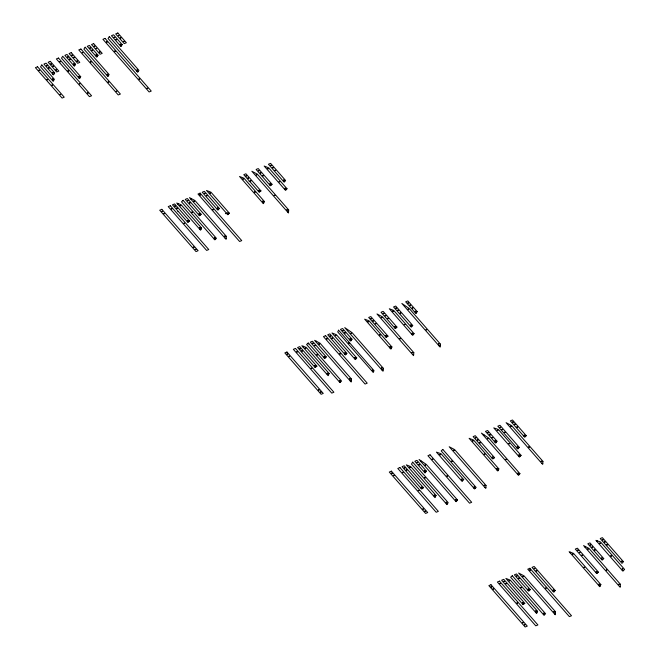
<?xml version="1.0" encoding="UTF-8"?>
<svg xmlns="http://www.w3.org/2000/svg" width="660" height="660" viewBox="0 0 660 660"><rect width="100%" height="100%" fill="white"/><g stroke="black" fill="none" stroke-linecap="round" stroke-linejoin="round"><path stroke-width="0.99" d="M177.845 211.678L178.307 211.48M249.158 181.525L249.628 181.327M225.398 213.691L227.782 212.685M52.915 74.308A0.833 0.561 29.6 0 1 53.74 74.431M52.61 80.602A0.932 0.627 29.6 0 1 53.526 80.734M78.837 77.921A1.031 0.693 29.6 0 1 79.852 78.07M73.804 65.538A0.932 0.627 29.6 0 1 74.72 65.67M107.25 75.751A1.064 0.718 29.6 0 1 108.298 75.908M96.187 56.488A0.973 0.652 29.6 0 1 97.144 56.628M136.983 71.478A1.138 0.767 29.6 0 1 138.105 71.643M120.293 45.796A1.064 0.718 29.6 0 1 121.349 45.944M187.308 221.743A0.858 0.577 29.6 0 1 188.339 221.991M177.961 203.503A1.345 0.899 29.6 0 1 177.556 203.973M199.749 229.284A1.32 0.883 29.6 0 1 200.962 229.424M214.211 239.126A1.023 0.685 29.6 0 1 215.358 239.374M198.841 214.946A1.138 0.767 29.6 0 1 200.12 215.218M191.4 198.643A2.17 1.46 29.6 0 1 190.831 199.163M225.142 238.301A1.518 1.023 29.6 0 1 226.165 238.301M217.198 209.294A1.237 0.833 29.6 0 1 218.51 209.533M227.023 213.857A1.27 0.858 29.6 0 1 228.41 214.12M314.539 366.853A0.858 0.577 29.6 0 1 315.579 367.117M303.369 346.302A1.65 1.114 29.6 0 1 302.874 346.896M327.178 374.616A1.518 1.023 29.6 0 1 328.548 374.756M308.863 343.761A1.031 0.693 29.6 0 1 307.692 343.505M339.331 381.826A0.998 0.668 29.6 0 1 340.461 382.066M324.068 357.769A0.965 0.652 29.6 0 1 325.157 358M316.214 341.179A1.823 1.229 29.6 0 1 315.736 341.624M350.212 380.944A1.551 1.039 29.6 0 1 351.268 380.944M344.726 354.181A1.171 0.784 29.6 0 1 345.964 354.395M372.537 371.629A1.064 0.718 29.6 0 1 373.527 371.745M354.527 358.718A1.237 0.833 29.6 0 1 355.847 358.949M350.048 340.304A1.138 0.767 29.6 0 1 351.17 340.469M381.934 370.029A1.757 1.18 29.6 0 1 383.138 370.029M420.989 488.252A1.138 0.767 29.6 0 1 422.342 488.59M434.181 496.658A1.32 0.891 29.6 0 1 435.402 496.798M424.421 472.23A1.064 0.718 29.6 0 1 425.477 472.379M446.234 503.753A1.171 0.784 29.6 0 1 447.381 503.918M421.583 461.191A3.061 2.062 29.6 0 1 420.964 461.637M455.408 500.915A1.073 0.726 29.6 0 1 456.563 501.138M517.036 448.214A1.204 0.808 29.6 0 1 518.38 448.412M461.323 480.579A1.138 0.767 29.6 0 1 462.602 480.802M473.905 488.21A1.064 0.718 29.6 0 1 475.101 488.458M524.048 436.491A0.998 0.668 29.6 0 1 525.178 436.738M484.918 487.476A1.411 0.949 29.6 0 1 485.867 487.476M522.481 603.908A0.998 0.668 29.6 0 1 523.611 604.23M535.887 612.645A1.138 0.767 29.6 0 1 536.918 612.76M543.419 614.592A0.891 0.602 29.6 0 1 544.434 614.815M528.074 590.444A0.998 0.668 29.6 0 1 529.205 590.683M554.491 613.924A1.204 0.808 29.6 0 1 555.299 613.924M553.121 591.442A1.064 0.718 29.6 0 1 554.251 591.649M622.215 570.372A1.097 0.742 29.6 0 1 623.428 570.611M597.184 540.82A1.378 0.924 29.6 0 1 596.764 541.34M262.564 202.736A1.32 0.883 29.6 0 1 263.777 202.868M287.529 211.934A1.518 1.023 29.6 0 1 288.544 211.934M284.724 189.461A1.27 0.858 29.6 0 1 286.11 189.733M389.986 348.059A1.518 1.023 29.6 0 1 391.355 348.208M412.591 354.568A1.551 1.039 29.6 0 1 413.647 354.577M411.873 334.48A1.237 0.833 29.6 0 1 413.185 334.711M439.057 345.873A1.757 1.18 29.6 0 1 440.261 345.881M496.996 470.102A1.32 0.891 29.6 0 1 498.217 470.242M483.962 434.824A3.061 2.062 29.6 0 1 483.343 435.262M517.786 474.548A1.073 0.726 29.6 0 1 518.95 474.763M518.661 456.332A1.138 0.767 29.6 0 1 519.948 456.555M541.827 463.419A1.411 0.949 29.6 0 1 542.776 463.419M599.131 585.915A1.138 0.767 29.6 0 1 600.163 586.022M570.553 552.238A1.551 1.039 29.6 0 1 570.083 552.783M619.435 586.468A1.204 0.808 29.6 0 1 620.243 586.468M585.469 546.571A2.137 1.435 29.6 0 1 584.9 547.09M258.621 191.59A0.858 0.577 29.6 0 1 259.652 191.845M269.726 184.981A1.138 0.767 29.6 0 1 271.004 185.254M283.404 181.31A1.237 0.833 29.6 0 1 284.716 181.541M385.646 336.798A0.858 0.577 29.6 0 1 386.677 337.054M394.738 327.896A0.965 0.652 29.6 0 1 395.827 328.127M410.57 326.345A1.171 0.784 29.6 0 1 411.807 326.568M415.264 312.741A1.138 0.767 29.6 0 1 416.386 312.906M492.088 458.197A1.138 0.767 29.6 0 1 493.449 458.535M495.099 442.357A1.064 0.718 29.6 0 1 496.155 442.505M596.137 572.773A0.998 0.668 29.6 0 1 597.275 573.086M601.524 559.399A0.998 0.668 29.6 0 1 602.654 559.639M226.306 236.305L226.083 239.374L189.486 197.629L194.898 200.475L226.306 236.305M288.692 209.938L288.469 213.007L251.864 171.262L257.276 174.108L288.692 209.938M555.464 611.705L555.241 614.773L518.636 573.029L524.048 575.883L555.464 611.705M620.4 584.257L620.177 587.326L583.58 545.581L588.992 548.427L620.4 584.257M486.016 485.413L485.793 488.474L449.196 446.737L454.608 449.584L486.016 485.413M542.933 461.356L542.702 464.417L506.105 422.672L511.516 425.527L542.933 461.356M351.433 379.005L351.17 382.041L314.605 340.329L320.017 343.183L351.433 379.005M413.812 352.638L413.556 355.666L376.984 313.962L382.404 316.808L413.812 352.638M383.295 368.255L383.023 371.266L344.734 327.599L352.085 332.656L383.295 368.255M440.418 344.108L440.146 347.119L401.858 303.451L409.208 308.509L440.418 344.108M38.932 70.216L39.542 70.537L38.932 70.216M46.571 65.629L47.14 65.992L46.662 65.546M48.493 67.815L49.096 68.137L48.493 67.815M50.82 63.83L51.431 64.152L50.82 63.83M47.05 79.464L47.652 79.786L47.05 79.464M52.742 66.016L53.353 66.338L52.742 66.016M52.701 72.616L53.303 72.938L52.734 72.567M52.445 78.977L53.056 79.291L52.445 78.977M51.967 85.057L52.569 85.379L51.967 85.057M55.976 69.704L56.587 70.026L55.976 69.704M59.878 61.512L60.489 61.834L59.92 61.462M67.518 56.917L68.12 57.238L67.518 56.917M60.076 94.306L60.646 94.677L60.167 94.223M69.432 59.111L70.043 59.433L69.432 59.111M71.767 55.118L72.377 55.44L71.767 55.118M67.988 70.76L68.599 71.082L67.988 70.76M73.689 57.313L74.299 57.634L73.689 57.313M73.639 63.904L74.25 64.226L73.639 63.904M76.923 61L77.525 61.322L76.956 60.951M82.285 52.495L82.896 52.808L82.327 52.445M78.738 76.362L79.34 76.684L78.738 76.362M79.316 83.655L79.918 83.977L79.349 83.605M89.925 47.899L90.527 48.221L89.958 47.85M91.839 50.094L92.45 50.416L91.839 50.094M94.174 46.101L94.784 46.423L94.174 46.101M90.395 61.743L91.006 62.065L90.395 61.743M96.096 48.295L96.706 48.617L96.129 48.246M96.046 54.887L96.657 55.209L96.046 54.887M87.425 92.903L88.028 93.225L87.425 92.903M99.33 51.975L99.932 52.297L99.33 51.975M106.45 41.861L107.06 42.182L106.45 41.861M114.089 37.273L114.7 37.587L114.089 37.273M116.011 39.46L116.614 39.781L116.011 39.46M107.168 74.217L107.778 74.539L107.168 74.217M118.338 35.475L118.948 35.797L118.379 35.425M114.568 51.109L115.17 51.431L114.568 51.109M108.124 81.939L108.727 82.261L108.124 81.939M120.26 37.661L120.871 37.983L120.26 37.661M120.219 44.261L120.821 44.583L120.252 44.212M123.494 41.349L124.105 41.671L123.494 41.349M116.234 91.187L116.845 91.509L116.267 91.138M136.95 69.993L137.56 70.315L136.95 69.993M138.988 78.953L139.598 79.274L138.988 78.953M147.097 88.201L147.708 88.522L147.097 88.201M161.947 211.282L162.55 211.604L161.947 211.282M163.862 213.477L164.472 213.799L163.903 213.427M171.262 208.618L171.864 208.939L171.262 208.618M174.702 205.887L175.312 206.209L174.702 205.887M176.624 208.081L177.235 208.403L176.624 208.081M180.106 205.408L180.716 205.73L180.106 205.408M187.465 200.5L188.067 200.821L187.498 200.45M184.049 223.204L184.651 223.525L184.082 223.154M189.379 202.686L189.989 203.008L189.379 202.686M187.473 220.457L188.083 220.778L187.473 220.457M193.85 201.094L194.461 201.415L193.892 201.044M191.812 212.116L192.423 212.438L191.812 212.116M199.856 194.692L200.467 195.013L199.856 194.692M199.064 213.733L199.675 214.054L199.064 213.733M204.468 193.306L205.078 193.627L204.509 193.256M206.39 195.5L207.001 195.822L206.39 195.5M193.322 247.079L193.933 247.401L193.322 247.079M199.675 227.749L200.285 228.071L199.675 227.749M209.913 192.86L210.515 193.174L209.913 192.86M195.244 249.274L195.855 249.596L195.244 249.274M212.776 209.426L213.386 209.748L212.776 209.426M217.371 208.024L217.982 208.345L217.412 207.974M214.335 237.798L214.946 238.12L214.335 237.798M224.548 236.099L225.151 236.42L224.548 236.099M242.921 178.86L243.49 179.231L243.012 178.777M246.023 175.742L246.625 176.063L246.056 175.692M247.937 177.936L248.548 178.258L247.937 177.936M250.387 180.725L250.99 181.038L250.421 180.675M256.237 174.727L256.839 175.048L256.27 174.677M258.349 170.527L258.959 170.849L258.349 170.527M254.397 191.969L255.007 192.291L254.397 191.969M260.271 172.722L260.882 173.044L260.271 172.722M258.794 190.311L259.363 190.682L258.885 190.228M262.713 175.511L263.323 175.832L262.713 175.511M267.605 168.465L268.216 168.787L267.605 168.465M270.674 165.322L271.285 165.643L270.715 165.272M262.49 201.201L263.101 201.514L262.49 201.201M272.596 167.508L273.207 167.83L272.596 167.508M269.948 183.769L270.559 184.082L269.948 183.769M275.038 170.296L275.649 170.618L275.08 170.247M274.23 195.244L274.832 195.566L274.23 195.244M279.139 181.615L279.741 181.929L279.172 181.566M283.577 180.04L284.188 180.353L283.577 180.04M284.938 188.232L285.549 188.554L284.971 188.182M286.927 209.731L287.537 210.053L286.927 209.731M287.067 353.983L287.677 354.304L287.067 353.983M288.989 356.177L289.591 356.499L288.989 356.177M296.777 351.772L297.379 352.093L296.81 351.722M299.822 348.596L300.432 348.909L299.822 348.596M301.744 350.782L302.354 351.103L301.744 350.782M305.159 348.034L305.77 348.356L305.159 348.034M312.584 343.2L313.186 343.522L312.617 343.15M314.507 345.386L315.109 345.708L314.539 345.345M311.173 368.197L311.784 368.519L311.173 368.197M318.912 343.769L319.522 344.091L318.912 343.769M316.874 354.75L317.485 355.072L316.915 354.7M314.771 365.665L315.373 365.986L314.771 365.665M326.527 338.621L327.129 338.935L326.527 338.621M324.175 356.433L324.745 356.804L324.266 356.35M329.95 335.858L330.561 336.179L329.95 335.858M331.873 338.044L332.483 338.365L331.873 338.044M318.442 389.779L319.052 390.101L318.442 389.779M320.364 391.974L320.974 392.296L320.364 391.974M335.371 335.387L335.973 335.701L335.404 335.338M327.195 373.197L327.805 373.51L327.195 373.197M342.713 330.462L343.315 330.784L342.713 330.462M344.627 332.656L345.238 332.978L344.627 332.656M339.793 353.752L340.403 354.073L339.834 353.702M344.834 352.836L345.436 353.149L344.866 352.786M350.938 333.209L351.549 333.531L350.98 333.16M348.513 343.043L349.123 343.365L348.513 343.043M350.006 338.795L350.617 339.116L350.048 338.745M339.479 380.523L340.09 380.845L339.479 380.523M354.725 357.456L355.336 357.778L354.758 357.406M349.627 378.799L350.237 379.12L349.627 378.799M367.966 321.486L368.577 321.808L367.966 321.486M370.928 318.533L371.53 318.854L370.928 318.533M372.85 320.727L373.453 321.049L372.85 320.727M375.292 323.515L375.903 323.837L375.292 323.515M381.298 317.402L381.901 317.724L381.298 317.402M383.254 313.327L383.864 313.649L383.254 313.327M379.582 334.727L380.193 335.049L379.582 334.727M385.176 315.513L385.786 315.835L385.176 315.513M372.289 370.161L372.9 370.483L372.322 370.111M387.618 318.301L388.228 318.623L387.618 318.301M385.869 335.61L386.479 335.932L385.91 335.56M392.708 311.14L393.319 311.462L392.741 311.099M395.794 308.022L396.404 308.344L395.794 308.022M381.414 367.983L382.024 368.296L381.455 367.933M397.716 310.216L398.326 310.53L397.757 310.167M394.845 326.56L395.455 326.882L394.845 326.56M390.01 346.64L390.621 346.962L390.043 346.591M400.166 312.997L400.768 313.318L400.166 312.997M407.921 302.899L408.532 303.212L407.962 302.849M399.762 338.456L400.364 338.778L399.762 338.456M408.07 309.061L408.68 309.383L408.07 309.061M404.299 324.365L404.91 324.687L404.299 324.365M409.843 305.085L410.454 305.407L409.843 305.085M412.286 307.873L412.896 308.195L412.327 307.824M410.677 325L411.287 325.322L410.677 325M415.222 311.231L415.833 311.553L415.222 311.231M412.063 333.217L412.673 333.539L412.104 333.168M412.013 352.432L412.615 352.753L412.013 352.432M426.104 329.629L426.715 329.95L426.137 329.579M391.528 473.121L392.131 473.443L391.528 473.121M393.442 475.315L394.053 475.637L393.442 475.315M402.484 472.354L403.095 472.675L402.526 472.304M404.283 467.726L404.893 468.047L404.283 467.726M438.545 343.827L439.147 344.149L438.578 343.786M406.205 469.92L406.816 470.242L406.205 469.92M409.629 467.206L410.239 467.528L409.629 467.206M417.046 462.338L417.648 462.66L417.079 462.289M418.96 464.524L419.57 464.846L418.96 464.524M418.308 490.405L418.918 490.718L418.308 490.405M425.081 464.887L425.692 465.209L425.122 464.838M424.314 470.646L424.924 470.968L424.314 470.646M421.294 487.146L421.905 487.468L421.294 487.146M424.57 477.559L425.18 477.881L424.57 477.559M432.16 459.096L432.77 459.418L432.16 459.096M422.903 508.918L423.514 509.239L422.936 508.868M424.826 511.112L425.436 511.434L424.858 511.063M439.898 454.443L440.509 454.765L439.898 454.443M434.123 495.132L434.734 495.454L434.164 495.082M446.927 475.934L447.538 476.256L446.96 475.885M453.56 450.236L454.171 450.549L453.56 450.236M451.489 461.142L452.1 461.464L451.489 461.142M446.168 502.202L446.77 502.524L446.168 502.202M455.474 499.537L456.085 499.859L455.507 499.488M461.571 479.16L462.173 479.482L461.604 479.111M472.444 440.649L473.047 440.971L472.444 440.649M475.39 437.671L475.992 437.992L475.423 437.621M477.304 439.865L477.914 440.187L477.304 439.865M479.754 442.654L480.356 442.967L479.787 442.604M487.715 432.465L488.326 432.779L487.715 432.465M474.086 486.923L474.688 487.237L474.086 486.923M487.468 438.512L488.078 438.834L487.501 438.463M484.201 454.063L484.811 454.385L484.201 454.063M489.637 434.651L490.24 434.973L489.637 434.651M492.079 437.44L492.69 437.761L492.079 437.44M497.244 430.204L497.846 430.526L497.244 430.204M494.983 440.773L495.594 441.094L495.025 440.723M484.226 485.24L484.803 485.603L484.316 485.149M500.041 427.251L500.651 427.573L500.082 427.202M492.401 457.091L493.004 457.413L492.434 457.042M501.963 429.437L502.573 429.759L501.996 429.388M504.405 432.226L505.015 432.547L504.405 432.226M496.939 468.584L497.549 468.905L496.939 468.584M510.469 426.17L511.079 426.492L510.469 426.17M512.589 421.946L513.191 422.268L512.589 421.946M508.852 443.446L509.462 443.767L508.852 443.446M514.503 424.141L515.113 424.462L514.503 424.141M505.692 459.302L506.303 459.624L505.692 459.302M516.953 426.929L517.556 427.243L516.953 426.929M517.201 446.894L517.811 447.216L517.201 446.894M518.909 454.921L519.519 455.243L518.941 454.872M524.131 435.146L524.741 435.468L524.131 435.146M517.852 473.162L518.463 473.484L517.894 473.121M491.098 586.682L491.708 587.004L491.098 586.682M528.66 446.911L529.27 447.233L528.66 446.911M493.02 588.877L493.63 589.198L493.053 588.827M499.802 583.349L500.412 583.671L499.802 583.349M503.852 581.295L504.463 581.608L503.852 581.295M505.774 583.481L506.385 583.803L505.816 583.432M509.108 580.61L509.71 580.924L509.14 580.561M541.142 461.175L541.744 461.497L541.142 461.175M516.615 575.899L517.184 576.271L516.706 575.817M518.537 578.086L519.139 578.408L518.537 578.086M522.836 576.386L523.446 576.708L522.877 576.337M520.88 587.416L521.491 587.738L520.913 587.367M516.986 602.943L517.588 603.265L516.986 602.943M529.683 569.902L530.293 570.215L529.683 569.902M522.605 602.712L523.215 603.034L522.637 602.663M528.14 589.066L528.751 589.388L528.14 589.066M534.245 568.441L534.856 568.763L534.278 568.392M522.472 622.479L523.083 622.801L522.472 622.479M536.167 570.636L536.778 570.958L536.167 570.636M524.395 624.673L525.005 624.995L524.436 624.624M535.664 610.921L536.266 611.242L535.664 610.921M545.606 588.06L546.216 588.382L545.639 588.01M543.518 613.198L544.12 613.519L543.518 613.198M553.163 590.04L553.773 590.362L553.163 590.04M553.814 611.713L554.425 612.034L553.814 611.713M572.352 553.872L572.954 554.194L572.352 553.872M577.516 550.151L578.127 550.473L577.516 550.151M579.439 552.346L580.049 552.667L579.472 552.296M581.881 555.134L582.491 555.448L581.922 555.085M587.779 548.938L588.39 549.26L587.812 548.889M584.051 567.212L584.653 567.534L584.051 567.212M590.065 544.846L590.667 545.168L590.098 544.805M591.979 547.041L592.589 547.363L591.979 547.041M594.429 549.83L595.031 550.151L594.429 549.83M599.75 543.139L600.361 543.461L599.75 543.139M602.464 539.608L603.067 539.929L602.464 539.608M596.269 571.577L596.871 571.89L596.269 571.577M604.379 541.802L604.989 542.124L604.379 541.802M601.59 558.022L602.192 558.343L601.623 557.972M606.829 544.582L607.431 544.904L606.829 544.582M598.909 584.183L599.519 584.504L598.909 584.183M606.268 570.017L606.87 570.339L606.301 569.968M610.83 555.778L611.432 556.099L610.83 555.778M621.373 561.206L621.984 561.528L621.373 561.206M622.24 568.747L622.85 569.068L622.281 568.697M618.758 584.265L619.361 584.587L618.758 584.265M329.125 373.51L328.119 375.688L301.843 345.724L306.215 347.383L329.125 373.51M391.933 346.962L390.926 349.132L364.658 319.176L369.031 320.834L391.933 346.962M537.619 611.308L536.588 613.453L505.882 578.424L510.271 580.115L537.619 611.308M600.864 584.57L599.833 586.715L569.126 551.686L573.515 553.377L600.864 584.57M201.63 228.096L200.566 230.216L176.723 203.024L181.145 204.74L201.63 228.096M264.437 201.547L263.381 203.668L239.539 176.476L243.961 178.192L264.437 201.547M338.563 330.206L337.705 331.906L373.205 372.388L374.055 370.689L338.563 330.206M436.07 495.487L435.006 497.59L406.304 464.863L410.734 466.587L436.07 495.487M498.877 468.93L497.813 471.034L469.12 438.314L473.542 440.038L498.877 468.93M412.69 462.165L411.469 464.095L446.96 504.587L448.181 502.648L412.69 462.165M80.71 76.741L79.472 78.656L61.504 58.154L62.741 56.248L80.71 76.741M41.794 64.952L40.557 66.858L53.179 81.262L54.425 79.349L41.794 64.952M54.673 72.996L53.435 74.902L43.923 64.053L46.051 63.154L54.673 72.996M85.148 47.223L83.911 49.137L107.91 76.51L109.148 74.596L85.148 47.223M75.619 64.284L74.382 66.198L64.87 55.349L66.998 54.45L75.619 64.284M109.312 36.597L108.075 38.503L137.692 72.278L138.93 70.372L109.312 36.597M98.026 55.267L96.789 57.181L87.277 46.324L89.397 45.425L98.026 55.267M122.191 44.641L120.953 46.547L111.441 35.698L113.569 34.798L122.191 44.641M352.003 339.207L350.757 341.113L340.477 329.398L342.606 328.498L352.003 339.207M417.211 311.644L415.965 313.541L405.694 301.826L407.822 300.927L417.211 311.644M426.335 471.083L425.081 472.981L414.81 461.266L416.938 460.366L426.335 471.083M497.005 441.21L495.759 443.108L485.488 431.392L487.608 430.493L497.005 441.21M219.4 208.486L217.965 210.169L202.24 192.242L204.369 191.342L219.4 208.486M285.607 180.493L284.171 182.185L268.447 164.249L270.575 163.35L285.607 180.493M346.879 353.314L345.444 355.006L327.723 334.785L329.851 333.886L346.879 353.314M412.731 325.479L411.296 327.17L393.566 306.95L395.695 306.05L412.731 325.479M555.217 590.51L553.781 592.202L532.018 567.377L534.146 566.478L555.217 590.51M623.428 561.677L621.992 563.36L600.229 538.543L602.357 537.644L623.428 561.677M356.738 357.91L355.303 359.593L331.972 332.986L336.369 334.678L356.738 357.91M414.076 333.671L412.64 335.354L389.317 308.748L393.707 310.439L414.076 333.671M519.288 447.348L517.844 449.031L497.813 426.178L499.942 425.279L519.288 447.348M457.553 500.041L456.077 501.683L419.067 459.467L426.343 464.442L457.553 500.041M519.932 473.674L518.455 475.307L481.445 433.1L488.722 438.075L519.932 473.674M229.325 213.155L227.815 214.756L206.498 190.443L210.961 192.208L229.325 213.155M287.026 188.76L285.516 190.369L264.19 166.048L268.653 167.813L287.026 188.76M463.733 479.614L462.066 481.363L436.433 452.125L441.053 453.742L463.733 479.614M521.07 455.367L519.412 457.124L493.771 427.886L498.391 429.503L521.07 455.367M624.583 569.423L622.9 571.156L595.906 540.367L600.542 542.009L624.583 569.423M442.81 449.427L441.21 450.928L474.565 488.961L476.165 487.468L442.81 449.427M183.1 200.326L181.492 201.811L214.846 239.852L216.455 238.359L183.1 200.326M201.16 214.269L199.543 215.754L185.229 199.427L187.357 198.528L201.16 214.269M272.044 184.305L270.427 185.782L256.121 169.463L258.241 168.564L272.044 184.305M326.279 356.969L324.662 358.454L310.349 342.127L312.477 341.228L326.279 356.969M396.949 327.096L395.332 328.581L381.026 312.254L383.147 311.355L396.949 327.096M526.284 435.724L524.667 437.201L510.353 420.882L512.482 419.983L526.284 435.724M530.31 589.669L528.693 591.154L514.387 574.827L516.508 573.928L530.31 589.669M603.76 558.624L602.143 560.101L587.829 543.782L589.957 542.883L603.76 558.624M308.228 343.027L306.595 344.495L339.95 382.528L341.575 381.059L308.228 343.027M512.259 575.726L510.626 577.195L543.98 615.227L545.606 613.759L512.259 575.726M189.635 221.067L187.844 222.346L172.475 204.823L174.603 203.923L189.635 221.067M260.947 190.921L259.157 192.2L243.787 174.677L245.916 173.778L260.947 190.921M423.481 487.773L421.69 489.06L402.055 466.661L404.184 465.762L423.481 487.773M494.587 457.718L492.789 458.997L473.154 436.606L475.282 435.707L494.587 457.718M524.824 603.356L523.034 604.642L501.625 580.222L503.753 579.323L524.824 603.356M598.488 572.22L596.698 573.499L575.289 549.087L577.417 548.188L598.488 572.22M316.891 366.201L315.076 367.463L297.594 347.523L299.722 346.624L316.891 366.201M387.989 336.146L386.183 337.409L368.692 317.468L370.821 316.569L387.989 336.146M37.546 66.751L35.417 67.65L62.098 98.076L64.226 97.177L37.546 66.751M50.3 61.355L48.172 62.254L56.71 71.99L58.839 71.09L50.3 61.355M58.492 58.047L56.364 58.938L89.447 96.674L91.575 95.774L58.492 58.047M71.247 52.651L69.118 53.551L77.657 63.286L79.786 62.386L71.247 52.651M105.064 38.395L102.935 39.295L149.127 91.971L151.247 91.072L105.064 38.395M117.818 33L115.69 33.899L124.228 43.634L126.357 42.735L117.818 33M80.891 49.021L78.771 49.921L118.255 94.957L120.384 94.058L80.891 49.021M93.654 43.634L91.525 44.525L100.064 54.268L102.193 53.369L93.654 43.634M161.84 209.319L159.712 210.218L196.004 251.6L198.124 250.701L161.84 209.319M170.346 205.722L168.218 206.621L206.638 250.437L208.766 249.538L170.346 205.722M200.112 193.132L197.992 194.032L239.613 241.502L241.733 240.603L200.112 193.132M286.96 352.019L284.839 352.918L321.123 394.3L323.251 393.401L286.96 352.019M295.465 348.422L293.345 349.322L331.757 393.137L333.886 392.238L295.465 348.422M325.594 335.684L323.466 336.584L365.087 384.054L367.216 383.155L325.594 335.684M391.421 471.157L389.293 472.057L425.584 513.439L427.705 512.539L391.421 471.157M399.927 467.56L397.798 468.46L436.219 512.275L438.347 511.376L399.927 467.56M430.056 454.822L427.928 455.722L469.549 503.192L471.677 502.293L430.056 454.822M490.99 584.719L488.87 585.618L525.154 627L527.282 626.101L490.99 584.719M499.496 581.122L497.376 582.021L535.796 625.837L537.916 624.938L499.496 581.122M529.889 568.277L527.761 569.176L569.382 616.646L571.51 615.747L529.889 568.277"/></g></svg>
